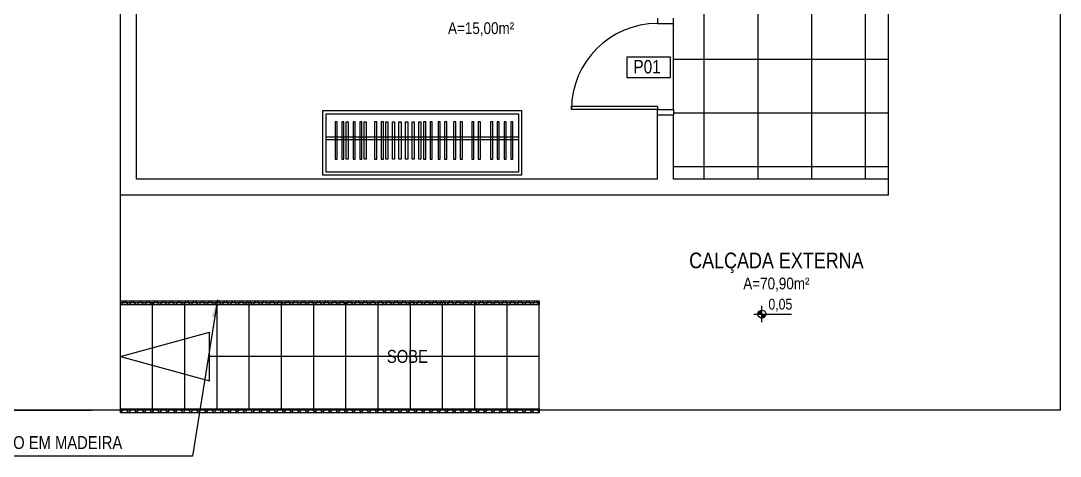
# Model space of a CAD drawing. Header units: millimetres. Extents: x 4156 to 4603, y 996 to 1078.
# Drawn here: x 4162.33 to 4172.98, y 1041.96 to 1046.42 of the extents above; entities that cross this region are included whole.
import ezdxf
from ezdxf.enums import TextEntityAlignment as Align

# ---------------------------------------------------------------- set-up
doc = ezdxf.new("R2010")
doc.units = ezdxf.units.MM
doc.header["$LTSCALE"] = 20
doc.linetypes.add('HIDDEN', pattern=[0.375, 0.25, -0.125])
doc.layers.add('-HIDRO', color=8, linetype='Continuous')
doc.layers.add('E-txt-g', color=3, linetype='Continuous')
doc.layers.add('E-Txt-W', color=7, linetype='Continuous', lineweight=20)
doc.styles.add('F2', font='ARIALN.TTF')
doc.styles.add('REG60', font='romans.shx', dxfattribs={"width": 0.8, "height": 0.15})
doc.styles.add('REG80', font='romans.shx', dxfattribs={"width": 0.8, "height": 0.2})
doc.styles.get("Standard").update_dxf_attribs({"font": 'arial.ttf'})
doc.dimstyles.get("Standard").update_dxf_attribs({"dimtxt": 0.18, "dimasz": 0.18, "dimexe": 0.18, "dimexo": 0.0625, "dimgap": 0.09, "dimtad": 0, "dimtih": 1, "dimtoh": 1, "dimdec": 4, "dimzin": 0, "dimdsep": 46, "dimtxsty": 'Standard', "dimcen": 0.09, "dimadec": 0, "dimazin": 0, "dimtfac": 1, "dimtdec": 4, "dimtofl": 0, "dimtmove": 0, "dimatfit": 3, "dimfxl": 1, "dimtolj": 1, "dimtzin": 0, "dimarcsym": 0})

# ---------------------------------------------------------------- blocks, each defined once
blk = doc.blocks.new('TXT-AMB75')
at = {"layer": 'E-txt-g', "style": 'REG80', "width": 0.8, "flags": 8}
blk.add_attdef('TXT', text='', height=0.2, dxfattribs=at).set_placement((0.005, 0.296), align=Align.CENTER)
at = {"layer": 'E-Txt-W', "style": 'REG60', "width": 0.8, "flags": 8}
blk.add_attdef('TXT', text='', height=0.15, dxfattribs=at).set_placement((0.005, 0.027), align=Align.CENTER)
blk = doc.blocks.new('NV')
at = {"color": 4, "linetype": 'ByBlock', "ltscale": 0.5}
for p, q in [((-1.414, -0.142), (-1.414, 0.107)), ((-1.539, -0.018), (-0.953, -0.018))]:
    blk.add_line(p, q, dxfattribs=at)
at = {"color": 4, "ltscale": 2.5}
blk.add_circle((-1.414, -0.018), 0.0622, dxfattribs=at)
at = {"color": 4}
for points in [[(-1.414, -0.018), (-1.458, 0.026), (-1.476, -0.018), (-1.472, 0.006)], [(-1.414, -0.018), (-1.414, 0.045), (-1.458, 0.026), (-1.438, 0.04)], [(-1.414, -0.018), (-1.352, -0.018), (-1.37, -0.062), (-1.357, -0.041)], [(-1.414, -0.018), (-1.37, -0.062), (-1.414, -0.08), (-1.39, -0.075)]]:
    blk.add_solid(points, dxfattribs=at)
at = {"layer": 'E-Txt-W', "color": 4, "ltscale": 2.5, "style": 'F2'}
blk.add_attdef('COTAPISO', (-1.306, 0.073), '', height=0.15, dxfattribs=at)

msp = doc.modelspace()

# ---------------------------------------------------------------- hatches: boundary and pattern name
at = {"layer": '-HIDRO'}
h = msp.add_hatch(dxfattribs=at)
h.set_pattern_fill('ANSI37,_O', color=256, scale=4.4, angle=45)
h.set_pattern_definition([(90, (1828.53146, 654.4225), (-0.55, 3e-16), []), (180, (1828.53146, 654.4225), (-3e-16, -0.55), [])])
h.paths.add_polyline_path([(4171.217, 1049.084), (4169.017, 1049.084), (4169.017, 1044.794), (4171.217, 1044.794)])
h.paths.add_polyline_path([(4171.217, 1053.539), (4169.017, 1053.539), (4169.017, 1049.249), (4171.217, 1049.249)])
h.paths.add_polyline_path([(4171.217, 1057.994), (4169.017, 1057.994), (4169.017, 1053.704), (4171.217, 1053.704)])
h.paths.add_polyline_path([(4171.217, 1062.449), (4169.017, 1062.449), (4169.017, 1058.159), (4171.217, 1058.159)])
h.paths.add_polyline_path([(4171.217, 1066.904), (4169.072, 1066.904), (4169.017, 1066.904), (4169.017, 1062.614), (4171.217, 1062.614)])
h = msp.add_hatch(dxfattribs=at)
h.set_pattern_fill('NET3', color=256, scale=0.55, style=0)
h.set_pattern_definition([(0, (1774.76372, 700.36478), (0, 0.06875), []), (60, (1774.76372, 700.36478), (-0.0595392465, 0.034375), []), (120, (1774.76372, 700.36478), (-0.0595392465, -0.034375), [])])
h.paths.add_polyline_path([(4163.352, 1043.55), (4167.642, 1043.55), (4167.642, 1043.509), (4163.352, 1043.509)])
h.paths.add_polyline_path([(4163.352, 1042.441), (4167.642, 1042.441), (4167.642, 1042.4), (4163.352, 1042.4)])

# ---------------------------------------------------------------- linework, layer by layer
at = {"layer": '-HIDRO', "linetype": 'Continuous'}
for p, q in [((4163.352, 1044.629), (4163.352, 1070.039)), ((4163.517, 1044.794), (4163.517, 1046.554)), ((4168.852, 1044.794), (4168.852, 1045.454)), ((4168.852, 1045.454), (4169.017, 1045.454)), ((4169.017, 1044.794), (4169.017, 1045.454)), ((4168.852, 1044.794), (4163.517, 1044.794)), ((4171.217, 1044.794), (4169.017, 1044.794)), ((4171.217, 1044.629), (4163.352, 1044.629)), ((4163.352, 1043.529), (4163.352, 1044.629)), ((4163.352, 1042.429), (4163.352, 1043.529)), ((4163.682, 1042.429), (4163.682, 1043.529)), ((4164.012, 1042.429), (4164.012, 1043.529)), ((4164.342, 1042.429), (4164.342, 1043.529)), ((4164.672, 1042.429), (4164.672, 1043.529)), ((4165.002, 1042.429), (4165.002, 1043.529)), ((4165.332, 1042.429), (4165.332, 1043.529)), ((4165.662, 1042.429), (4165.662, 1043.529)), ((4165.992, 1042.429), (4165.992, 1043.529)), ((4166.322, 1042.429), (4166.322, 1043.529)), ((4166.652, 1042.429), (4166.652, 1043.529)), ((4166.982, 1042.429), (4166.982, 1043.529)), ((4167.312, 1042.429), (4167.312, 1043.529)), ((4167.642, 1042.429), (4167.642, 1043.529)), ((4163.352, 1042.979), (4164.264, 1043.229)), ((4164.264, 1042.729), (4164.264, 1043.229)), ((4163.352, 1042.979), (4164.264, 1042.729)), ((4167.642, 1042.979), (4164.264, 1042.979))]:
    msp.add_line(p, q, dxfattribs=at)
at = {"layer": '-HIDRO'}
for p, q in [((4171.217, 1044.629), (4171.217, 1067.069)), ((4172.977, 1067.069), (4172.977, 1042.429)), ((4169.017, 1045.509), (4169.017, 1046.389)), ((4167.642, 1043.529), (4163.352, 1043.529)), ((4172.977, 1042.429), (4162.252, 1042.429))]:
    msp.add_line(p, q, dxfattribs=at)
at = {"layer": '-HIDRO', "ltscale": 0.5}
for p, q in [((4167.428, 1045.226), (4165.459, 1045.226)), ((4167.428, 1045.199), (4165.459, 1045.199))]:
    msp.add_line(p, q, dxfattribs=at)
at = {"layer": '-HIDRO', "linetype": 'HIDDEN', "ltscale": 0.25}
msp.add_line((4161.812, 1042.429), (4163.352, 1042.429), dxfattribs=at)
at = {"layer": '-HIDRO'}
for points in [[(4168.852, 1046.444), (4168.852, 1046.389), (4169.017, 1046.389), (4169.017, 1046.444)], [(4168.852, 1045.454), (4168.852, 1045.509), (4169.017, 1045.509), (4169.017, 1045.454)]]:
    msp.add_lwpolyline(points, dxfattribs=at)
for points in [[(4168.542, 1046.049), (4168.983, 1046.049), (4168.983, 1045.834), (4168.542, 1045.834)], [(4168.852, 1045.509), (4167.972, 1045.509), (4167.972, 1045.542), (4168.852, 1045.542)], [(4167.461, 1044.834), (4165.426, 1044.834), (4165.426, 1045.498), (4167.461, 1045.498)], [(4167.428, 1044.867), (4165.459, 1044.867), (4165.459, 1045.465), (4167.428, 1045.465)], [(4163.352, 1043.55), (4167.642, 1043.55), (4167.642, 1043.509), (4163.352, 1043.509)], [(4163.352, 1042.441), (4167.642, 1042.441), (4167.642, 1042.4), (4163.352, 1042.4)]]:
    msp.add_lwpolyline(points, close=True, dxfattribs=at)
at = {"layer": '-HIDRO', "ltscale": 0.5}
for points in [[(4165.551, 1044.998), (4165.573, 1044.998), (4165.573, 1045.383), (4165.551, 1045.383)], [(4165.619, 1044.998), (4165.641, 1044.998), (4165.641, 1045.383), (4165.619, 1045.383)], [(4165.686, 1044.998), (4165.664, 1044.998), (4165.664, 1045.383), (4165.686, 1045.383)], [(4165.735, 1044.998), (4165.757, 1044.998), (4165.757, 1045.383), (4165.735, 1045.383)], [(4165.803, 1044.998), (4165.825, 1044.998), (4165.825, 1045.383), (4165.803, 1045.383)], [(4165.87, 1044.998), (4165.848, 1044.998), (4165.848, 1045.383), (4165.87, 1045.383)], [(4165.956, 1044.998), (4165.978, 1044.998), (4165.978, 1045.383), (4165.956, 1045.383)], [(4166.024, 1044.998), (4166.046, 1044.998), (4166.046, 1045.383), (4166.024, 1045.383)], [(4166.091, 1044.998), (4166.069, 1044.998), (4166.069, 1045.383), (4166.091, 1045.383)], [(4166.159, 1044.998), (4166.137, 1044.998), (4166.137, 1045.383), (4166.159, 1045.383)], [(4166.227, 1044.998), (4166.205, 1044.998), (4166.205, 1045.383), (4166.227, 1045.383)], [(4166.294, 1044.998), (4166.272, 1044.998), (4166.272, 1045.383), (4166.294, 1045.383)], [(4166.362, 1044.998), (4166.34, 1044.998), (4166.34, 1045.383), (4166.362, 1045.383)], [(4166.43, 1044.998), (4166.408, 1044.998), (4166.408, 1045.383), (4166.43, 1045.383)], [(4166.457, 1044.998), (4166.479, 1044.998), (4166.479, 1045.383), (4166.457, 1045.383)], [(4166.524, 1044.998), (4166.546, 1044.998), (4166.546, 1045.383), (4166.524, 1045.383)], [(4166.605, 1044.998), (4166.627, 1044.998), (4166.627, 1045.383), (4166.605, 1045.383)], [(4166.672, 1044.998), (4166.694, 1044.998), (4166.694, 1045.383), (4166.672, 1045.383)], [(4166.765, 1044.998), (4166.787, 1044.998), (4166.787, 1045.383), (4166.765, 1045.383)], [(4166.833, 1044.998), (4166.855, 1044.998), (4166.855, 1045.383), (4166.833, 1045.383)], [(4166.95, 1044.998), (4166.972, 1044.998), (4166.972, 1045.383), (4166.95, 1045.383)], [(4167.017, 1044.998), (4167.039, 1044.998), (4167.039, 1045.383), (4167.017, 1045.383)], [(4167.143, 1044.998), (4167.165, 1044.998), (4167.165, 1045.383), (4167.143, 1045.383)], [(4167.21, 1044.998), (4167.232, 1044.998), (4167.232, 1045.383), (4167.21, 1045.383)], [(4167.282, 1044.998), (4167.304, 1044.998), (4167.304, 1045.383), (4167.282, 1045.383)], [(4167.35, 1044.998), (4167.372, 1044.998), (4167.372, 1045.383), (4167.35, 1045.383)]]:
    msp.add_lwpolyline(points, close=True, dxfattribs=at)
at = {"layer": '-HIDRO'}
msp.add_arc((4168.852, 1045.509), 0.88, 90, 180, dxfattribs=at)

# ---------------------------------------------------------------- block references
ref = msp.add_blockref('TXT-AMB75', (4167.042, 1046.259), dxfattribs=dict(at, xscale=0.8019000000000002, yscale=0.8019000000000002, zscale=0.8019000000000002))
ref.add_attrib('TXT', 'SUÍTE 01', dxfattribs={"layer": 'E-txt-g', "color": 2, "height": 0.1604, "style": 'F2'}).set_placement((4167.046, 1046.497), align=Align.CENTER)
ref.add_attrib('TXT', 'A=15,00m²', dxfattribs={"layer": 'E-Txt-W', "height": 0.1203, "style": 'F2'}).set_placement((4167.046, 1046.281), align=Align.CENTER)
ref = msp.add_blockref('TXT-AMB75', (4170.066, 1043.645), dxfattribs=dict(at, xscale=0.8019000000000002, yscale=0.8019000000000002, zscale=0.8019000000000002))
ref.add_attrib('TXT', 'CALÇADA EXTERNA', dxfattribs={"layer": 'E-txt-g', "color": 2, "height": 0.16038, "style": 'F2'}).set_placement((4170.07, 1043.882), align=Align.CENTER)
ref.add_attrib('TXT', 'A=70,90m²', dxfattribs={"layer": 'E-Txt-W', "height": 0.1203, "style": 'F2'}).set_placement((4170.07, 1043.666), align=Align.CENTER)
ref = msp.add_blockref('NV', (4170.855, 1043.425), dxfattribs=dict(at, xscale=0.66, yscale=0.66, zscale=0.66))
ref.add_attrib('COTAPISO', '0,05', (4169.988, 1043.459), dxfattribs={"layer": 'E-Txt-W', "color": 4, "ltscale": 2.5, "height": 0.11, "style": 'F2'})

# ---------------------------------------------------------------- texts
at = {"layer": '-HIDRO', "linetype": 'Continuous', "style": 'F2'}
msp.add_text('P01', height=0.1371, dxfattribs=at).set_placement((4168.606, 1046.015), align=Align.TOP_LEFT)
at = {"layer": '-HIDRO', "style": 'F2'}
for s, p in [('SOBE', (4166.081, 1042.913)), ('CORRIMÃO EM MADEIRA', (4161.54, 1042.031))]:
    msp.add_text(s, height=0.132, dxfattribs=at).set_placement(p)

# ---------------------------------------------------------------- leaders
at = {"layer": '-HIDRO'}
msp.add_leader([(4164.346, 1043.558), (4164.091, 1041.957), (4161.335, 1041.959)], dimstyle='Standard', dxfattribs=at)

doc.saveas('drawing.dxf')
